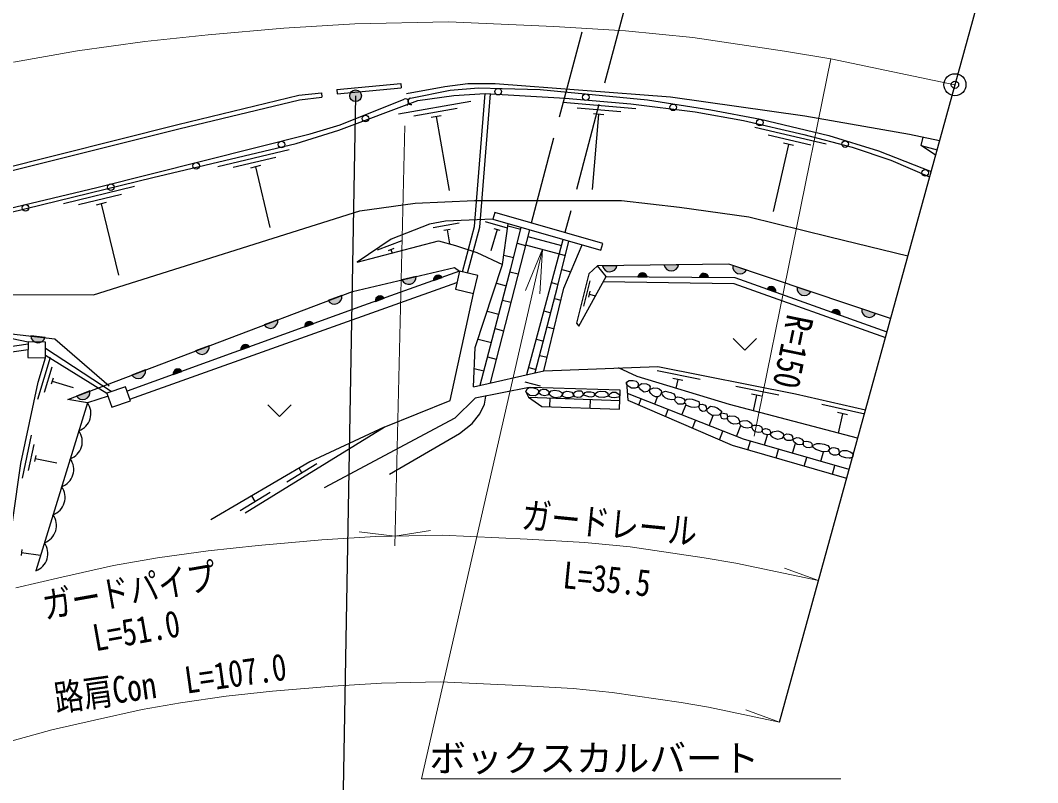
# Model space of a CAD drawing. Units: millimetres at full size, sheet at 1:1000; details may follow other scales. Extents: x 40000 to 680000, y 20000 to 380000.
# Drawn here: x 396834 to 466233, y 260984 to 312986 of the extents above; entities that cross this region are included whole.
import ezdxf
from ezdxf.enums import TextEntityAlignment as Align

# ---------------------------------------------------------------- set-up
doc = ezdxf.new("R2010")
doc.units = ezdxf.units.MM
doc.header["$LTSCALE"] = 1000
doc.header["$PDMODE"] = 32
doc.header["$PDSIZE"] = 500
doc.linetypes.add('CHAIN', pattern=[18.5, 12, -1.5, 3.5, -1.5])
doc.linetypes.add('DASHED', pattern=[7.5, 6, -1.5])
for name, color, linetype, lineweight in [('M-BGD', 7, 'Continuous', 25), ('M-BMK', 2, 'CHAIN', 13), ('M-BMK-OTRS', 5, 'Continuous', 25), ('M-BMK-SRVR', 3, 'Continuous', 25), ('M-STR-HTXT', 7, 'Continuous', 13), ('M-STR-STRC', 7, 'Continuous', 25)]:
    doc.layers.add(name, color=color, linetype=linetype, lineweight=lineweight)
doc.layers.add('M-OTRS', color=6, linetype='Continuous')
doc.styles.add('ＭＳ ゴシック', font='')
doc.styles.get('ＭＳ ゴシック').set_extended_font_data('MS Gothic')

# ---------------------------------------------------------------- blocks, each defined once
blk = doc.blocks.new('open_arrow')
at = {"color": 0, "linetype": 'Continuous', "lineweight": -2}
blk.add_lwpolyline([(7.5, 1.25), (0, 0), (7.5, -1.25)], dxfattribs=at)

msp = doc.modelspace()

# ---------------------------------------------------------------- hatches: boundary and pattern name
at = {"layer": 'M-BGD'}
for points in [[(437531, 296250, -0.82183), (436540, 296237)], [(438964, 295500), (439590, 295495, 0.84072)], [(441740, 296304, -0.82183), (440749, 296291)], [(443161, 295465), (443787, 295459, 0.84072)], [(446368, 295945, -0.82183), (445429, 296261)], [(423830, 295506, -0.82183), (422865, 295281)], [(425607, 295443), (425018, 295232, -0.84072)], [(448374, 294447), (447784, 294658, -0.84072)], [(450755, 294469, -0.82183), (449816, 294785)], [(418765, 294219, -0.82183), (417838, 293868)], [(421647, 294026), (421058, 293815, -0.84072)], [(452180, 293089), (452769, 292879, 0.84072)], [(455181, 292981, -0.82183), (454242, 293296)], [(414396, 292563, -0.82183), (413469, 292212)], [(416824, 292286), (416235, 292073, -0.84072)], [(398523, 291345, -0.82183), (397539, 291459)], [(409718, 290790, -0.82183), (408791, 290439)], [(412475, 290713), (411887, 290501, -0.84072)], [(405368, 289141, -0.82183), (404441, 288790)], [(407851, 289041), (407263, 288828, -0.84072)], [(401586, 287707, -0.82183), (400660, 287356)]]:
    msp.add_hatch(color=256, dxfattribs=at).paths.add_polyline_path(points)
at = {"layer": 'M-STR-STRC'}
msp.add_hatch(color=256, dxfattribs=at).paths.add_polyline_path([(419366, 307624, -0.41421), (419488, 308176, -0.41421), (420040, 308054, -1)])

# ---------------------------------------------------------------- linework, layer by layer
at = {"layer": 'M-BGD', "linetype": 'DASHED'}
for p, q in [((431702, 299162), (437846, 322406)), ((440146, 321746), (433987, 298506)), ((398547, 290138), (402744, 287564)), ((403021, 287657), (398554, 290603))]:
    msp.add_line(p, q, dxfattribs=at)
at = {"layer": 'M-BGD'}
for p, q in [((418429, 308269), (422780, 308670)), ((418429, 308269), (418457, 307971)), ((418457, 307971), (422807, 308371)), ((422780, 308670), (422807, 308371)), ((407581, 305883), (415833, 307871)), ((407652, 305591), (415885, 307575)), ((415833, 307871), (417369, 308044)), ((415885, 307575), (417403, 307746)), ((417369, 308044), (417403, 307746)), ((427564, 307446), (422640, 306575)), ((426632, 306977), (423677, 306454)), ((438828, 306960), (433846, 307384)), ((437806, 306746), (434817, 307000)), ((425551, 306481), (424862, 306359)), ((425207, 306420), (426099, 301378)), ((436286, 306574), (435850, 301454)), ((436635, 306544), (435938, 306604)), ((389914, 301451), (407581, 305883)), ((389987, 301160), (407652, 305591)), ((451811, 304548), (446940, 305674)), ((450769, 304480), (447846, 305156)), ((415168, 304155), (410304, 302998)), ((449240, 304526), (448183, 299955)), ((449581, 304447), (448899, 304605)), ((458291, 304446), (459368, 304150)), ((414265, 303631), (411346, 302938)), ((413216, 303074), (412534, 302912)), ((412875, 302993), (413856, 298865)), ((404626, 301641), (399767, 300460)), ((403725, 301114), (400810, 300405)), ((402678, 300550), (401998, 300385)), ((402338, 300468), (403520, 295607)), ((426772, 299145), (425001, 298822)), ((430075, 298814), (428572, 299245)), ((426147, 298726), (425734, 298651)), ((425940, 298688), (426114, 297739)), ((431568, 298698), (428886, 288256)), ((429354, 298708), (428941, 297266)), ((429556, 298650), (429153, 298766)), ((430096, 298965), (430966, 298747)), ((422853, 297943), (421167, 297312)), ((430724, 297777), (431295, 297635)), ((431390, 288825), (433863, 298039)), ((431450, 298240), (433751, 297622)), ((422312, 297420), (421918, 297273)), ((422115, 297347), (422202, 297114)), ((431305, 297675), (433600, 297059)), ((433600, 297059), (434016, 296955)), ((429822, 296971), (430482, 296807)), ((430237, 295837), (430795, 295690)), ((433776, 295984), (434389, 295831)), ((436791, 295518), (436205, 296233)), ((437531, 296250), (436540, 296237)), ((441740, 296304), (440749, 296291)), ((446368, 295945), (445429, 296261)), ((404303, 287147), (426620, 295107)), ((423830, 295506), (422865, 295281)), ((425018, 295232), (425607, 295443)), ((429310, 295047), (429982, 294870)), ((433072, 295092), (433525, 294972)), ((435686, 295228), (435246, 293483)), ((438964, 295500), (439590, 295495)), ((443161, 295465), (443787, 295459)), ((435692, 294515), (435589, 294108)), ((435641, 294312), (436074, 294202)), ((447784, 294658), (448374, 294447)), ((450755, 294469), (449816, 294785)), ((418765, 294219), (417838, 293868)), ((421058, 293815), (421647, 294026)), ((429728, 293903), (430298, 293753)), ((433276, 294004), (433713, 293889)), ((428684, 293144), (429474, 292936)), ((432554, 293160), (433024, 293036)), ((452180, 293089), (452769, 292879)), ((455181, 292981), (454242, 293296)), ((414396, 292563), (413469, 292212)), ((416235, 292073), (416824, 292286)), ((429219, 291969), (429800, 291816)), ((432772, 292068), (433240, 291945)), ((396275, 291289), (397371, 291060)), ((398523, 291345), (397539, 291459)), ((409718, 290790), (408791, 290439)), ((428058, 291240), (428965, 291002)), ((432035, 291228), (432521, 291101)), ((411887, 290501), (412475, 290713)), ((432269, 290133), (432767, 290002)), ((398861, 289987), (398002, 287112)), ((428711, 290035), (429303, 289879)), ((398977, 289326), (398461, 287601)), ((405368, 289141), (404441, 288790)), ((407263, 288828), (407851, 289041)), ((427746, 287997), (432544, 289087)), ((427803, 289239), (428456, 289067)), ((431517, 289297), (432017, 289165)), ((443211, 288491), (440269, 289077)), ((399066, 288579), (398946, 288176)), ((399006, 288378), (400444, 287948)), ((431258, 288331), (432294, 288058)), ((438181, 288311), (438285, 287082)), ((442025, 288422), (441338, 288558)), ((441682, 288490), (441561, 287886)), ((448577, 287423), (445635, 288009)), ((401586, 287707), (400660, 287356)), ((437760, 287765), (431648, 287941)), ((440107, 286799), (440311, 287313)), ((447391, 287353), (446704, 287490)), ((447047, 287421), (446836, 286359)), ((401411, 286905), (397887, 275434)), ((431498, 287279), (437735, 287055)), ((432951, 287227), (432930, 286632)), ((435702, 287128), (435681, 286536)), ((439019, 286765), (439177, 287166)), ((441968, 286065), (442250, 286779)), ((454446, 286112), (451521, 286781)), ((440855, 285970), (441038, 286432)), ((443828, 285331), (444107, 286038)), ((453258, 286076), (452576, 286232)), ((452917, 286154), (452614, 284829)), ((442692, 285175), (442898, 285698)), ((445689, 284597), (445983, 285343)), ((397581, 284697), (396954, 281763)), ((444528, 284380), (444759, 284964)), ((447595, 283997), (447803, 284721)), ((397749, 284047), (397373, 282287)), ((446468, 283695), (446634, 284273)), ((449517, 283445), (449715, 284133)), ((397898, 283310), (397811, 282899)), ((448389, 283139), (448556, 283721)), ((450310, 282583), (450478, 283168)), ((451439, 282892), (451630, 283554)), ((397854, 283104), (399321, 282791)), ((415009, 281498), (417053, 282756)), ((452231, 282027), (452400, 282616)), ((416031, 282127), (415846, 282428)), ((411835, 279546), (413879, 280804)), ((412857, 280175), (412629, 280547)), ((396943, 276887), (396885, 276471)), ((396914, 276679), (398214, 276496))]:
    msp.add_line(p, q, dxfattribs=at)
for points in [[(423167, 308000), (425796, 308483), (427350, 308669), (429219, 308678), (441193, 307764), (450356, 306475), (457498, 305213), (459542, 304782)], [(423447, 307687), (426147, 308220), (428100, 308388), (429693, 308339), (432294, 308277), (439612, 307559), (443942, 306878), (447322, 306239), (451992, 305129), (455365, 304074), (458961, 302669)], [(373843, 294589), (390497, 298838), (402054, 301591), (416599, 305236), (418658, 305847), (423026, 307606)], [(373954, 294153), (378958, 295593), (388362, 297913), (396117, 299881), (405879, 302255), (415655, 304579), (418568, 305485), (423955, 307516), (426410, 307861), (428545, 308002), (433990, 307673), (438485, 307290), (442877, 306752), (446176, 306158), (450288, 305208), (453574, 304327), (456225, 303444), (458864, 302317)], [(426987, 295827), (427814, 298931), (428545, 308002)], [(427337, 295743), (428170, 298870), (428904, 307981)], [(459266, 303778), (458291, 304446), (458412, 305020)], [(373954, 294153), (380048, 294274), (401817, 294271), (419994, 300001), (423778, 300506), (427820, 300696), (437834, 300691), (441790, 300251), (446538, 299577), (452057, 298210), (457378, 296920)], [(429066, 299415), (425833, 299279), (424747, 299080), (422136, 298065), (419818, 296494), (425359, 297934), (426521, 297634), (427969, 297143), (429736, 296339)], [(427746, 287997), (427869, 290665), (429736, 296339), (430116, 299114)], [(428202, 288100), (430297, 296066), (430995, 298862)], [(431963, 288955), (433486, 294815), (434257, 297926)], [(432544, 289087), (433912, 294708), (435168, 297665)], [(456200, 292638), (445169, 296348), (436205, 296233), (435620, 295702), (434770, 292332), (434940, 292122)], [(400068, 287132), (419499, 294497), (426443, 296115), (426803, 295871)], [(426803, 295871), (420242, 293523), (404120, 287691)], [(434940, 292122), (436791, 295518), (445579, 295444), (455953, 291743)], [(436604, 295176), (445503, 295029), (455846, 291354)], [(412165, 279397), (421661, 285238), (426147, 287050), (427757, 294354)], [(361519, 265474), (361282, 269012), (361350, 273168), (362080, 278607), (362821, 284004), (376305, 286498), (387867, 290131), (391322, 291105), (393621, 291534), (395651, 291677), (399186, 291269), (402885, 288055)], [(397368, 290888), (392847, 290247), (390728, 289699), (386934, 288640), (378707, 285936), (375779, 285102), (370907, 284017), (367575, 283386), (364522, 282886)], [(445457, 291282), (446252, 290487), (447048, 291282)], [(397362, 290504), (392922, 289875), (390827, 289334), (387044, 288277), (378818, 285574), (375872, 284734), (370983, 283646), (367641, 283013), (364583, 282512)], [(395779, 275072), (396860, 282755), (398043, 288297), (398544, 289974)], [(432544, 289087), (440317, 289373), (449707, 287503), (454486, 286411)], [(453953, 284475), (445221, 286786), (438903, 288685), (437642, 289275)], [(402816, 287350), (401411, 286905), (400068, 287132)], [(431539, 287938), (427861, 287214), (426463, 285848), (417553, 281104)], [(422013, 282027), (426798, 284801), (427650, 285482), (428185, 286152), (428501, 286813), (428599, 287359)], [(431325, 287653), (431498, 287279), (432403, 286651), (437714, 286465), (437760, 287765)], [(432172, 287568), (432333, 287781), (432506, 287818), (432730, 287799), (432870, 287701), (432899, 287543), (432798, 287426), (432591, 287377), (432403, 287419), (432322, 287471), (432180, 287579)], [(453365, 282339), (446175, 284405), (438247, 287533)], [(441533, 287262), (441686, 287314), (441917, 287262), (442099, 287160), (442162, 287050), (442143, 286882), (442026, 286809), (441718, 286793), (441528, 286994), (441467, 287124)], [(413712, 286761), (414508, 285966), (415303, 286761)], [(438285, 287082), (445385, 284009), (453202, 281746)], [(442161, 287048), (442290, 287148), (442495, 287163), (442674, 287148), (443123, 286994), (443170, 286772), (443105, 286619), (442849, 286572), (442586, 286597), (442281, 286720), (442232, 286813), (442143, 286882)], [(421661, 285238), (416592, 282865), (409833, 278913)]]:
    msp.add_lwpolyline(points, dxfattribs=at)
for points in [[(429066, 299415), (436427, 297303), (436560, 297768), (429200, 299880)], [(426511, 294653), (427757, 294354), (428049, 295572), (426803, 295871)], [(397354, 289993), (398544, 289974), (398561, 291041), (397371, 291060)], [(438181, 288311), (438357, 288424), (438631, 288424), (438847, 288365), (438974, 288245), (438989, 288051), (438909, 287931), (438766, 287895), (438521, 287898), (438408, 287957), (438284, 288059), (438196, 288194)], [(438989, 288051), (439230, 288208), (439545, 288186), (439735, 288091), (439793, 287986), (439753, 287810), (439614, 287657), (439384, 287632), (439267, 287697), (439139, 287799), (439070, 287902)], [(403066, 286606), (404341, 287034), (404019, 287992), (402744, 287564)], [(431981, 287364), (431595, 287400), (431429, 287520), (431325, 287653), (431400, 287860), (431539, 287938), (431757, 287944), (432071, 287847), (432178, 287737), (432172, 287568), (432101, 287474)], [(432899, 287543), (433053, 287722), (433266, 287750), (433577, 287705), (433775, 287601), (433814, 287471), (433662, 287274), (433327, 287244), (433107, 287313), (432967, 287397)], [(433828, 287489), (433941, 287627), (434094, 287682), (434285, 287675), (434448, 287627), (434564, 287448), (434516, 287293), (434272, 287231), (434062, 287238), (433919, 287296), (433825, 287351), (433814, 287471)], [(434564, 287448), (434615, 287609), (434708, 287670), (434874, 287707), (435100, 287702), (435187, 287614), (435219, 287407), (435063, 287292), (434851, 287264), (434694, 287306)], [(435219, 287407), (435363, 287610), (435487, 287656), (435745, 287656), (435948, 287605), (435999, 287481), (435948, 287334), (435778, 287292), (435621, 287297), (435404, 287366)], [(435999, 287481), (436212, 287647), (436387, 287688), (436742, 287675), (436903, 287559), (436940, 287352), (436650, 287269), (436295, 287283), (436142, 287338)], [(436940, 287352), (437107, 287559), (437236, 287619), (437453, 287633), (437748, 287412), (437649, 287280), (437374, 287228), (437157, 287251)], [(439753, 287810), (440056, 287912), (440290, 287905), (440418, 287843), (440542, 287744), (440579, 287609), (440465, 287383), (440327, 287314), (440159, 287310), (439976, 287390), (439834, 287522), (439782, 287620), (439779, 287719)], [(440579, 287609), (440842, 287681), (441010, 287653), (441215, 287602), (441405, 287500), (441489, 287394), (441533, 287262), (441467, 287124), (441266, 287102), (441021, 287135), (440828, 287233), (440725, 287324), (440645, 287445), (440608, 287514)], [(443170, 286772), (443345, 286810), (443551, 286732), (443628, 286619), (443653, 286444), (443540, 286330), (443372, 286308), (443262, 286363), (443182, 286469), (443145, 286564)], [(443653, 286444), (443818, 286608), (443913, 286662), (444180, 286626), (444373, 286560), (444669, 286326), (444647, 286202), (444494, 286060), (444028, 286033), (443818, 286159), (443708, 286283)], [(444647, 286202), (445034, 286134), (445079, 285935), (445020, 285804), (444841, 285774), (444684, 285833), (444633, 285917), (444626, 286026)], [(445079, 285935), (445239, 286011), (445580, 285991), (445788, 285871), (445914, 285632), (445887, 285510), (445745, 285451), (445497, 285447), (445306, 285516), (445152, 285640), (445101, 285744)], [(445887, 285510), (445914, 285632), (446095, 285676), (446390, 285679), (446568, 285601), (446721, 285495), (446761, 285329), (446658, 285203), (446422, 285177), (446195, 285223), (446026, 285299), (445935, 285392)], [(446761, 285329), (446896, 285362), (447083, 285377), (447237, 285359), (447398, 285259), (447452, 285077), (447371, 284902), (447197, 284878), (446961, 284927), (446825, 285030), (446772, 285132), (446740, 285225)], [(447452, 285077), (447658, 285139), (447772, 285125), (447934, 285042), (448003, 284922), (447993, 284786), (447930, 284731), (447788, 284719), (447557, 284788), (447496, 284855), (447467, 284926)], [(447993, 284786), (448148, 284921), (448503, 284989), (448702, 284924), (448871, 284802), (448901, 284615), (448792, 284451), (448499, 284402), (448363, 284433), (448172, 284522), (448085, 284591), (448053, 284658)], [(448901, 284615), (449016, 284733), (449123, 284769), (449282, 284763), (449418, 284717), (449520, 284609), (449524, 284384), (449404, 284327), (449136, 284327), (449044, 284380), (448910, 284524)], [(449524, 284384), (449680, 284493), (449802, 284522), (449953, 284503), (450141, 284414), (450257, 284246), (450194, 284043), (450005, 284022), (449835, 284063), (449703, 284140), (449591, 284233), (449567, 284280)], [(450257, 284246), (450465, 284283), (450579, 284259), (450733, 284208), (450833, 284125), (450851, 283975), (450817, 283866), (450640, 283821), (450465, 283843), (450305, 283939), (450258, 284036)], [(450854, 283983), (451176, 284115), (451404, 284127), (451678, 284074), (451924, 283979), (452003, 283879), (452032, 283733), (451889, 283565), (451668, 283547), (451491, 283579), (451296, 283640), (451099, 283713), (451010, 283786), (450941, 283855)], [(452032, 283733), (452171, 283819), (452317, 283839), (452431, 283835), (452573, 283785), (452675, 283655), (452698, 283468), (452630, 283374), (452486, 283319), (452296, 283335), (452125, 283408), (452048, 283511), (452020, 283595)], [(452698, 283468), (452822, 283588), (452950, 283632), (453066, 283645), (453224, 283636), (453443, 283559), (453553, 283488), (453639, 283336), (453598, 283185), (453454, 283125), (453368, 283118), (453155, 283137), (452888, 283214), (452731, 283306)]]:
    msp.add_lwpolyline(points, close=True, dxfattribs=at)
for centre in [(429431, 308122), (435415, 307745), (441373, 307054), (420375, 306296), (447282, 306017), (414654, 304516), (453096, 304548), (408834, 303058), (458568, 302581), (403014, 301599), (397180, 300199)]:
    msp.add_circle(centre, 225, dxfattribs=at)
for centre, radius, start, end in [((423110, 307397), 225, 291.93364, 111.93364), ((423490, 307466), 225, 101.16664, 281.16664), ((437034, 296341), 505, 191.91016, 349.56836), ((439277, 295443), 318, 9.40949, 169.62722), ((441244, 296395), 505, 191.91016, 349.56836), ((443473, 295407), 318, 9.40949, 169.62722), ((445929, 296196), 505, 172.58008, 330.23827), ((423325, 295489), 505, 204.28637, 1.94456), ((425331, 295286), 318, 29.58277, 189.8005), ((448061, 294501), 318, 350.25554, 150.47328), ((450317, 294720), 505, 172.58008, 330.23827), ((418267, 294135), 505, 211.92985, 9.58804), ((421371, 293869), 318, 29.58277, 189.8005), ((452456, 292933), 318, 350.25554, 150.47328), ((454743, 293231), 505, 172.58008, 330.23827), ((413898, 292479), 505, 211.92985, 9.58804), ((416548, 292129), 318, 29.77659, 189.99432), ((398042, 291499), 505, 184.58519, 342.24338), ((409220, 290706), 505, 211.92985, 9.58804), ((412199, 290556), 318, 29.77659, 189.99432), ((404870, 289057), 505, 211.92985, 9.58804), ((407575, 288883), 318, 29.77659, 189.99432), ((401088, 287623), 505, 211.92985, 9.58804), ((400400, 286169), 1250, 289.79564, 36.05585), ((399813, 284257), 1250, 289.79564, 36.05585), ((399226, 282345), 1250, 289.79564, 36.05585), ((398639, 280433), 1250, 289.79564, 36.05585), ((398051, 278522), 1250, 289.79564, 36.05585), ((397464, 276610), 1250, 289.79564, 36.05585)]:
    msp.add_arc(centre, radius, start, end, dxfattribs=at)
at = {"layer": 'M-BMK'}
msp.add_lwpolyline([(396372, 310126), (400734, 310896), (405330, 311537), (409653, 312007), (414803, 312453), (419649, 312756), (426049, 312875), (433221, 312560), (438106, 312268), (442708, 311815), (448974, 310890), (452133, 310353), (460592, 308595)], dxfattribs=at)
at = {"layer": 'M-BMK-OTRS'}
msp.add_line((448625, 265120), (469899, 342409), dxfattribs=at)
at = {"layer": 'M-BMK-SRVR'}
msp.add_circle((460592, 308595), 750, dxfattribs=at)
at = {"layer": 'M-OTRS'}
msp.add_point((460592, 308595), dxfattribs=at)
at = {"layer": 'M-STR-HTXT'}
for p, q in [((452133, 310353), (446891, 284627)), ((423059, 305781), (422370, 277138)), ((422386, 277801), (419949, 278098)), ((422386, 277801), (424810, 278187)), ((451285, 274781), (448974, 275610)), ((448625, 265120), (446315, 265949))]:
    msp.add_line(p, q, dxfattribs=at)
for points in [[(432452, 297367), (424198, 261236), (452808, 261236)], [(396527, 274279), (399671, 275009), (403200, 275790), (406197, 276319), (409640, 276800), (413054, 277171), (417406, 277548), (421066, 277776), (425604, 277860), (431412, 277605), (435346, 277371), (438434, 277066), (443484, 276321), (445635, 275955), (451285, 274781)], [(385545, 260164), (388214, 261167), (390861, 262152), (393074, 262900), (395424, 263603), (398986, 264584), (401882, 265256), (405151, 265980), (407758, 266440), (410872, 266875), (414025, 267217), (418150, 267575), (421471, 267782), (425477, 267856), (430895, 267618), (434558, 267400), (437213, 267138), (441916, 266445), (443778, 266128), (448625, 265120)]]:
    msp.add_lwpolyline(points, dxfattribs=at)
at = {"layer": 'M-STR-STRC'}
msp.add_line((419703, 307839), (418860, 260492), dxfattribs=at)
msp.add_circle((419703, 307839), 400, dxfattribs=at)

# ---------------------------------------------------------------- block references
at = {"layer": 'M-STR-HTXT', "xscale": 400, "yscale": 400, "rotation": 257.1}
msp.add_blockref('open_arrow', (432452, 297367), dxfattribs=at)

# ---------------------------------------------------------------- texts
at = {"layer": 'M-STR-HTXT', "style": 'ＭＳ ゴシック', "width": 0.8}
for s, rotation, p in [('R=150', 258.482, (448122, 290668)), ('ガードレール', 354.367, (436890, 277219)), ('ガードパイプ', 10.015, (404525, 272653)), ('L=35.5', 354.367, (436708, 273420)), ('L=51.0', 10.015, (405000, 269920)), ('路肩Con  L=107.0 ', 7.943, (407758, 266440))]:
    msp.add_text(s, height=1833, rotation=rotation, dxfattribs=at).set_placement(p, align=Align.BOTTOM_CENTER)
at = {"layer": 'M-STR-HTXT', "style": 'ＭＳ ゴシック'}
msp.add_text('ボックスカルバート', height=1833, dxfattribs=at).set_placement((424739, 262652), align=Align.MIDDLE_LEFT)

doc.saveas('drawing.dxf')
